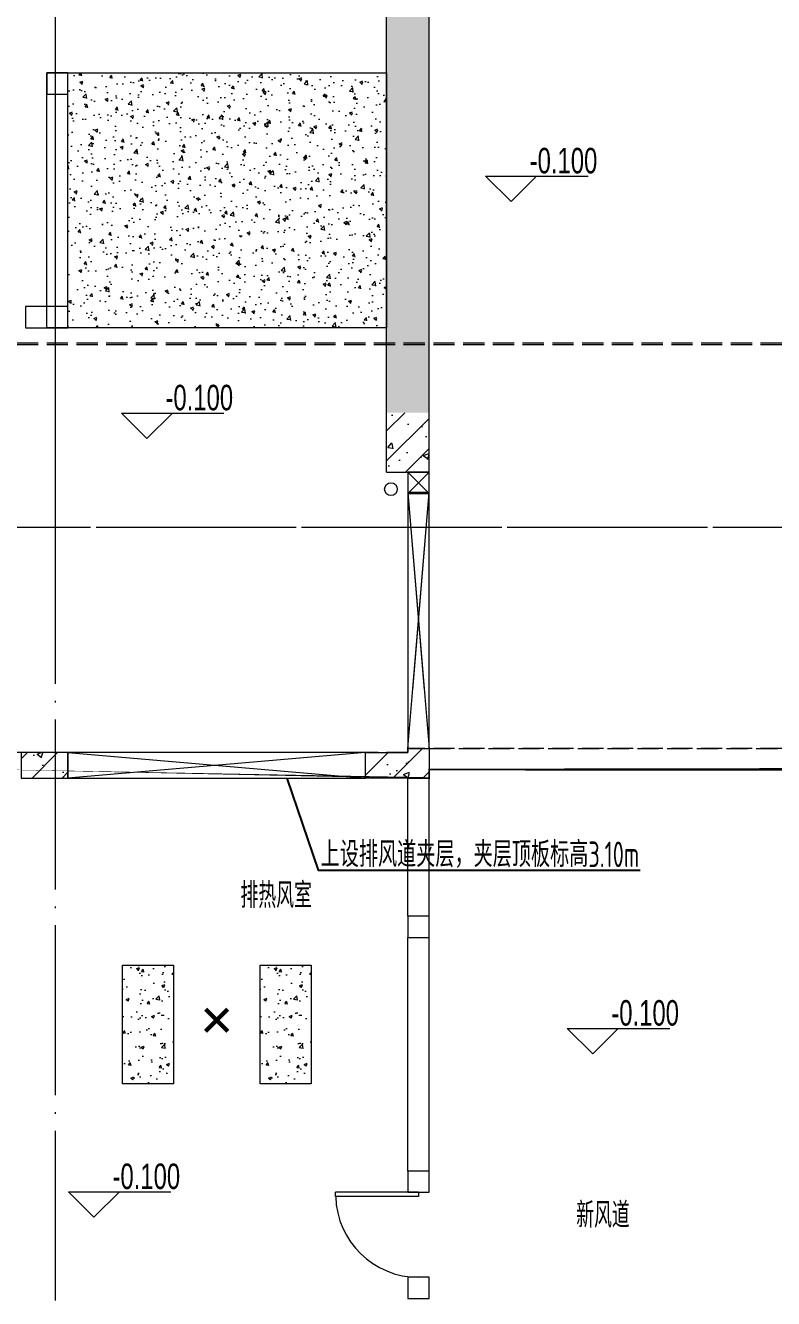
# Model space of a CAD drawing. Extents: x 13114849 to 13479250, y 160225 to 278773.
# Drawn here: x 13239047 to 13247850, y 195485 to 210467 of the extents above; entities that cross this region are included whole.
import ezdxf

# ---------------------------------------------------------------- set-up
doc = ezdxf.new("R2010")
doc.units = 0
doc.header["$LTSCALE"] = 1000
doc.header["$MEASUREMENT"] = 0
doc.linetypes.add('DASH', pattern=[0.35, 0.25, -0.1])
doc.linetypes.add('DOTE', pattern=[2.4200000000000004, 2, -0.2, 0.02, -0.2])
doc.layers.add('DUCT-X-P标注', color=7, linetype='Continuous')
doc.layers.add('建筑底图', color=8, linetype='Continuous', lineweight=13)
doc.styles.add('67', font='gbenor.shx', dxfattribs={"width": 0.7, "bigfont": 'hztxt.shx'})
doc.styles.add('C', font='HZTXT_E', dxfattribs={"width": 0.7, "bigfont": 'HZTXT'})
pattern_1 = [(45, (-59395.76057666913, -568125.0017618993), (-176.7766952966369, 176.7766952966369), []), (49.99999999999999, (-59395.76057666913, -568125.0017618993), (717.2601826007534, -62.75213498259511), [75, -825]), (355, (-59395.76057666913, -568125.0017618993), (-138.751333613, 752.1921337000118), [60, -660]), (100.4514, (-59335.98889666982, -568130.2311018994), (578.5093817140216, 689.4395420609536), [63.74019000000001, -701.142112]), (46.18420000000001, (-59395.76057666913, -567925.0017618993), (1067.241048625644, -165.5190143290181), [112.5, -1237.5]), (96.6356, (-59306.82383166999, -567938.7950688994), (934.6627055487033, 974.1178709004417), [95.610288, -1051.713]), (351.1842, (-59395.76057666913, -567925.0017618993), (934.6619451336272, 974.1186009253246), [90, -990]), (21, (-59295.76057666913, -567975.0017618993), (596.9070521184617, -402.6188906653388), [75, -825]), (326.0000000000001, (-59295.76057666913, -567975.0017618993), (243.3153319215817, 725.150045046853), [60, -660]), (71.4514, (-59246.01834366843, -568008.5533678995), (840.22262858149, 322.5304967099524), [63.74019000000001, -701.142112]), (37.50000000000001, (-59395.76057666913, -568125.0017618993), (12.15985531729067, 332.8938538313115), [0, -652, 0, -670, 0, -662.5]), (7.499999999999999, (-59395.76057666913, -568125.0017618993), (263.0695374421486, 394.4117118823602), [0, -382, 0, -637, 0, -252.5]), (327.5, (-59618.76057666913, -568125.0017618993), (533.822436172409, -22.55487173437976), [0, -250, 0, -780, 0, -1035]), (317.5, (-59718.76057666913, -568125.0017618993), (583.1861693423863, 100.1049823323177), [0, -325, 0, -518, 0, -735])]

# ---------------------------------------------------------------- blocks, each defined once
blk = doc.blocks.new('_FZH')
blk.add_lwpolyline([(-0.5, -0.5), (0.5, -0.5), (0.5, 0.5), (-0.4999999999999999, 0.5)], close=True)
blk = doc.blocks.new('$DorLib2D$00000001')
for p, q in [((0.45, 0.975), (0.5000000000000002, 0.975)), ((0.45, 0), (0.45, 0.975)), ((0.5, 0), (0.5, 0.975)), ((0.5, 0), (0.45, 0))]:
    blk.add_line(p, q)
at = {"lineweight": 13}
blk.add_arc((0.475, 0), 0.975, 91.46928358135379, 180, dxfattribs=at)

msp = doc.modelspace()

# ---------------------------------------------------------------- hatches: boundary and pattern name
at = {"layer": '建筑底图'}
h = msp.add_hatch(dxfattribs=at)
h.set_pattern_fill('钢筋混凝土,_O', color=8, scale=100)
h.set_pattern_definition(pattern_1)
h.paths.add_polyline_path([(13237197.36620504, 223959.5166330708), (13237197.36620504, 205909.5143252862), (13237797.36620503, 205909.5143252862), (13237797.36620504, 211909.5166331191), (13238547.36620515, 211909.5166331275), (13238547.36620515, 212409.5166331275), (13237797.36620504, 212409.5166331191), (13237797.36620503, 215409.5166330777), (13238547.36620515, 215409.5166330861), (13238547.36620513, 215909.5166330989), (13237797.36620503, 215909.5166330989), (13237797.36620504, 223359.5166330708), (13243297.36620514, 223359.5166330708), (13243297.36620514, 215909.5166331403), (13242547.36620514, 215909.5166331317), (13242547.36620515, 215409.5166331317), (13243297.36620514, 215409.5166331403), (13243297.36620515, 212409.5166331801), (13242547.36620515, 212409.5166331718), (13242547.36620515, 211909.5166331718), (13243297.36620515, 211909.5166331801), (13243297.36620515, 205909.5143252862), (13243797.36620513, 205909.5143252862), (13243797.36620513, 210028.5019486904), (13243797.36620514, 215409.5166331324), (13244497.36620515, 215409.5166331403), (13244497.36620515, 215909.5166331403), (13243797.36620515, 215909.5166331324), (13243797.36620515, 223359.5166330708), (13259397.36620501, 223359.5166330708), (13259397.366205, 220759.5166330708), (13248747.36620515, 220759.5166330708), (13248747.36620515, 215909.5166331799), (13247497.36620515, 215909.5166331659), (13247497.36620515, 215409.5166331655), (13248747.36620517, 215409.5166331799), (13248747.36620515, 212709.5166331855), (13248747.36620514, 210019.5159352562), (13249247.36620513, 210019.5159352559), (13249247.36620513, 210028.5019486904), (13249247.36620515, 212709.5166331855), (13249247.36620515, 220259.5166330708), (13259397.366205, 220259.5166330708), (13259397.36620501, 216959.5166330706), (13260997.36620501, 216959.5166330708), (13260997.36620501, 217459.5166330708), (13259897.36620501, 217459.5166330708), (13259897.366205, 223359.5166330708), (13262497.366205, 223359.5166330708), (13262497.36620501, 217459.5166330708), (13262197.366205, 217459.5166330708), (13262197.366205, 216959.5166330708), (13262497.36620501, 216959.5166330708), (13262497.36620501, 215159.5164498189), (13270447.36620356, 215159.5164498189), (13270447.36620487, 205909.5143252863), (13271047.36620498, 205909.5143252863), (13271047.36620498, 210028.5019486904), (13271047.366205, 223959.5166330708)])
h.paths.add_polyline_path([(13262997.366205, 223359.5166330708), (13270447.366205, 223359.5166330708), (13270447.36620358, 215559.5164498162), (13262997.366205, 215559.5164498162)], flags=16)
h = msp.add_hatch(dxfattribs=at)
h.set_pattern_fill('混凝土', color=8, scale=50, style=0)
h.set_pattern_definition([(49.99999999999999, (-59395.76057666913, -568125.0017618993), (358.6300913003767, -31.37606749129755), [37.5, -412.5]), (355, (-59395.76057666913, -568125.0017618993), (-69.3756668065, 376.0960668500059), [30, -330]), (100.4514, (-59365.87473666854, -568127.6164318994), (289.2546908570108, 344.7197710304768), [31.870095, -350.571056]), (46.18420000000001, (-59395.76057666913, -568025.0017618993), (533.6205243128222, -82.75950716450905), [56.25, -618.75]), (96.6356, (-59351.29220416956, -568031.8984153995), (467.3313527743517, 487.0589354502209), [47.805144, -525.8565]), (351.1842, (-59395.76057666913, -568025.0017618993), (467.3309725668136, 487.0593004626623), [45, -495]), (21, (-59345.76057666913, -568050.0017618993), (298.4535260592309, -201.3094453326694), [37.5, -412.5]), (326.0000000000001, (-59345.76057666913, -568050.0017618993), (121.6576659607909, 362.5750225234265), [30, -330]), (71.4514, (-59320.88946016878, -568066.7775648993), (420.111314290745, 161.2652483549762), [31.870095, -350.571056]), (37.50000000000001, (-59395.76057666913, -568125.0017618993), (6.079927658645334, 166.4469269156558), [0, -326, 0, -335, 0, -331.25]), (7.499999999999999, (-59395.76057666913, -568125.0017618993), (131.5347687210743, 197.2058559411801), [0, -191, 0, -318.5, 0, -126.25]), (327.5, (-59507.26057666913, -568125.0017618993), (266.9112180862045, -11.27743586718988), [0, -125, 0, -390, 0, -517.5]), (317.5, (-59557.26057666913, -568125.0017618993), (291.5930846711931, 50.05249116615887), [0, -162.5, 0, -259, 0, -367.5])])
h.paths.add_polyline_path([(13243297.36620513, 206909.5166343055), (13239547.36620546, 206909.5166343231), (13239547.36620546, 209909.5166343512), (13243297.36620513, 209909.5166343337)])
h = msp.add_hatch(dxfattribs=at)
h.set_pattern_fill('钢筋混凝土,_O', color=8, scale=100)
h.set_pattern_definition(pattern_1)
h.paths.add_polyline_path([(13243797.36620515, 205909.5143252862), (13243297.36620515, 205909.5143252862), (13243297.36620515, 205209.5143252863), (13243797.36620515, 205209.5143252863)])
h = msp.add_hatch(dxfattribs=at)
h.set_pattern_fill('钢筋混凝土', color=8, scale=100, style=0)
h.set_pattern_definition([(45, (793255.2557103541, 7.916241884231567e-09), (-176.7766952966369, 176.7766952966369), []), (49.99999999999999, (793255.2557103541, 7.916241884231567e-09), (717.2601826007534, -62.75213498259511), [75, -825]), (355, (793255.2557103541, 7.916241884231567e-09), (-138.751333613, 752.1921337000118), [60, -660]), (100.4514, (793315.0273903534, -5.229339992074529), (578.5093817140216, 689.4395420609536), [63.74019000000001, -701.142112]), (46.18420000000001, (793255.2557103541, 200.0000000079162), (1067.241048625644, -165.5190143290181), [112.5, -1237.5]), (96.6356, (793344.1924553532, 186.2066930079018), (934.6627055487033, 974.1178709004417), [95.610288, -1051.713]), (351.1842, (793255.2557103541, 200.0000000079162), (934.6619451336272, 974.1186009253246), [90, -990]), (21, (793355.2557103541, 150.0000000079162), (596.9070521184617, -402.6188906653388), [75, -825]), (326.0000000000001, (793355.2557103541, 150.0000000079162), (243.3153319215817, 725.150045046853), [60, -660]), (71.4514, (793404.9979433548, 116.4483940079226), (840.22262858149, 322.5304967099524), [63.74019000000001, -701.142112]), (37.50000000000001, (793255.2557103541, 7.916241884231567e-09), (12.15985531729067, 332.8938538313115), [0, -652, 0, -670, 0, -662.5]), (7.499999999999999, (793255.2557103541, 7.916241884231567e-09), (263.0695374421486, 394.4117118823602), [0, -382, 0, -637, 0, -252.5]), (327.5, (793032.2557103541, 7.916241884231567e-09), (533.822436172409, -22.55487173437976), [0, -250, 0, -780, 0, -1035]), (317.5, (792932.2557103541, 7.916241884231567e-09), (583.1861693423863, 100.1049823323177), [0, -325, 0, -518, 0, -735])])
h.paths.add_polyline_path([(13238997.36620433, 201609.5146855548), (13239547.36632705, 201609.5146855548), (13239547.36632705, 201909.5146855806), (13238997.36620433, 201909.5146855806)])
h.paths.add_polyline_path([(13237997.36620433, 201609.5146855166), (13237997.36620433, 201909.5146856987), (13237797.36620822, 201909.5146864363), (13237797.3662084, 201959.5146447701), (13237547.36620645, 201959.5146441715), (13237547.36620729, 201609.5146855548)])
h.paths.add_polyline_path([(13243047.36632497, 201609.5146855806), (13243047.36632497, 201909.5146855806), (13243547.36620581, 201909.5146938135), (13243547.36620581, 201959.5146856288), (13243797.36620498, 201959.5146856288), (13243797.36620598, 201609.5146856458)])
h = msp.add_hatch(dxfattribs=at)
h.set_pattern_fill('AR-CONC', color=8, scale=50, style=0)
h.set_pattern_definition([(49.99999999999999, (8576243.36644391, 160770.9733087405), (358.6300913003766, -31.37606749129755), [37.5, -412.5]), (355, (8576243.36644391, 160770.9733087405), (-69.37566680649999, 376.0960668500059), [30, -330]), (100.4514, (8576273.252283908, 160768.3586387406), (289.2546908570108, 344.7197710304769), [31.87009499999999, -350.5710559999998]), (46.1842, (8576243.36644391, 160870.9733087405), (533.6205243128222, -82.75950716450905), [56.24999999999991, -618.7499999999986]), (96.6356, (8576287.83481641, 160864.0766552406), (467.3313527743517, 487.0589354502208), [47.805144, -525.8564999999999]), (351.1842000000001, (8576243.36644391, 160870.9733087405), (467.3309725668135, 487.0593004626623), [45, -495]), (21, (8576293.36644391, 160845.9733087405), (298.4535260592309, -201.3094453326694), [37.5, -412.5]), (326, (8576293.36644391, 160845.9733087405), (121.6576659607908, 362.5750225234265), [30, -330]), (71.45140000000002, (8576318.23756041, 160829.1975057406), (420.1113142907449, 161.2652483549762), [31.87009499999996, -350.5710559999993]), (37.50000000000001, (8576243.36644391, 160770.9733087405), (6.079927658645334, 166.4469269156557), [0, -326, 0, -335, 0, -331.25]), (7.499999999999999, (8576243.36644391, 160770.9733087405), (131.5347687210743, 197.2058559411801), [0, -191, 0, -318.5, 0, -126.25]), (327.5, (8576131.86644391, 160770.9733087405), (266.9112180862045, -11.2774358671899), [0, -125, 0, -390, 0, -517.4999999999999]), (317.5, (8576081.86644391, 160770.9733087405), (291.5930846711932, 50.05249116615882), [0, -162.5, 0, -259, 0, -367.5])])
h.paths.add_polyline_path([(13240787.36632567, 199409.5146856179), (13240787.36632567, 198009.5146856179), (13240187.36632568, 198009.5146856179), (13240187.36632568, 199409.5146856179)])
h = msp.add_hatch(dxfattribs=at)
h.set_pattern_fill('AR-CONC', color=8, scale=50, style=0)
h.set_pattern_definition([(49.99999999999999, (8577863.36644391, 160770.9733087405), (358.6300913003766, -31.37606749129755), [37.5, -412.5]), (355, (8577863.36644391, 160770.9733087405), (-69.37566680649999, 376.0960668500059), [30, -330]), (100.4514, (8577893.252283908, 160768.3586387406), (289.2546908570108, 344.7197710304769), [31.87009499999999, -350.5710559999998]), (46.1842, (8577863.36644391, 160870.9733087405), (533.6205243128222, -82.75950716450905), [56.24999999999991, -618.7499999999986]), (96.6356, (8577907.83481641, 160864.0766552406), (467.3313527743517, 487.0589354502208), [47.805144, -525.8564999999999]), (351.1842000000001, (8577863.36644391, 160870.9733087405), (467.3309725668135, 487.0593004626623), [45, -495]), (21, (8577913.36644391, 160845.9733087405), (298.4535260592309, -201.3094453326694), [37.5, -412.5]), (326, (8577913.36644391, 160845.9733087405), (121.6576659607908, 362.5750225234265), [30, -330]), (71.45140000000002, (8577938.23756041, 160829.1975057406), (420.1113142907449, 161.2652483549762), [31.87009499999996, -350.5710559999993]), (37.50000000000001, (8577863.36644391, 160770.9733087405), (6.079927658645334, 166.4469269156557), [0, -326, 0, -335, 0, -331.25]), (7.499999999999999, (8577863.36644391, 160770.9733087405), (131.5347687210743, 197.2058559411801), [0, -191, 0, -318.5, 0, -126.25]), (327.5, (8577751.86644391, 160770.9733087405), (266.9112180862045, -11.2774358671899), [0, -125, 0, -390, 0, -517.4999999999999]), (317.5, (8577701.86644391, 160770.9733087405), (291.5930846711932, 50.05249116615882), [0, -162.5, 0, -259, 0, -367.5])])
h.paths.add_polyline_path([(13242407.36632567, 199409.5146856179), (13242407.36632567, 198009.5146856179), (13241807.36632568, 198009.5146856179), (13241807.36632568, 199409.5146856179)])

# ---------------------------------------------------------------- linework, layer by layer
at = {"layer": 'DUCT-X-P标注', "const_width": 20}
msp.add_lwpolyline([(13248747.3662056, 201709.5146854686), (13243797.36620407, 201709.5146857628), (13243797.36620507, 201609.5146855473), (13237797.36620407, 201609.5146853692), (13237797.36620411, 186509.5146855335), (13244997.36620483, 186509.5146844378), (13244997.36620511, 187934.5146850967), (13248747.3662044, 187934.5146849002), (13248747.3662056, 201709.5146854686)], dxfattribs=at)
at = {"layer": 'DUCT-X-P标注'}
msp.add_lwpolyline([(13242124.35622659, 201609.5146866027), (13242489.79116978, 200525.1779880704), (13246281.07708694, 200525.1779880704)], dxfattribs=at)
at = {"layer": '建筑底图', "color": 8, "linetype": 'DOTE'}
for p, q in [((13239397.36620497, 226059.4508633827), (13239397.36620497, 202850.8413643706)), ((13239397.36620497, 209559.5146856282), (13239397.36620497, 180083.0282935039)), ((13474197.36620497, 204559.5146856282), (13119297.36620772, 204559.5146856282)), ((13273694.5, 204559.5166343108), (13235028, 204559.5144373711))]:
    msp.add_line(p, q, dxfattribs=at)
at = {"layer": '建筑底图', "color": 8}
for p, q in [((13243797.36620515, 205209.5143241155), (13243797.36620514, 215409.5166331324)), ((13243297.36620515, 205209.5143241155), (13243297.36620515, 211909.5166331801)), ((13243297.36620513, 205209.5143252863), (13243297.36620513, 210028.5019486904)), ((13243297.36620513, 205209.5123766038), (13243297.36620513, 210028.5000000079)), ((13243797.36620513, 205209.5143252863), (13243797.36620513, 210028.5019486904)), ((13243797.36620513, 205209.5123766038), (13243797.36620513, 210028.5000000079)), ((13239297.36620543, 207170.53326576), (13239297.36620542, 209670.5332662136)), ((13239547.36620552, 207170.53326576), (13239547.36620539, 209670.5332662136)), ((13243297.36620513, 205209.5143252863), (13243797.36620513, 205209.5143252863)), ((13243297.36620515, 205209.5143241155), (13243797.36620515, 205209.5143241155)), ((13243297.36620513, 205209.5123766038), (13243797.36620513, 205209.5123766038)), ((13243547.3662043, 205209.5143252545), (13243797.36620499, 204959.5166342373)), ((13243547.3662043, 204959.5166342373), (13243797.36620499, 205209.5143252545)), ((13243672.36620499, 205209.5143252863), (13243672.36620499, 205209.5143252863)), ((13243672.36620499, 205209.5123766038), (13243672.36620499, 205209.5123766038)), ((13243672.36620499, 205084.5154797615), (13243672.36620499, 205084.5154797615)), ((13243672.36620499, 205084.513531079), (13243672.36620499, 205084.513531079)), ((13243672.36620499, 204959.5166342367), (13243672.36620499, 204959.5166342367)), ((13243672.36620499, 204959.5146855542), (13243672.36620499, 204959.5146855542)), ((13239547.36632753, 201909.7684925208), (13243047.3663249, 201609.5146855806)), ((13243047.36632363, 201909.7684925208), (13239547.36632705, 201609.5146855806)), ((13243547.366205, 201609.5146856363), (13243797.366205, 201609.5146856334)), ((13243547.36620499, 199984.5146855469), (13243547.366205, 201609.5146856363)), ((13243797.36620499, 199984.5146855469), (13243797.366205, 201609.5146856334)), ((13243547.36620492, 196984.5146855469), (13243547.36620495, 199734.5146855469)), ((13243797.36620492, 196984.5146855469), (13243797.36620505, 199734.5146855468))]:
    msp.add_line(p, q, dxfattribs=at)
at = {"layer": '建筑底图'}
for p, q in [((13244462.52702332, 208693.3248583386), (13245668.56545612, 208693.3248583386)), ((13244762.52702332, 208393.3248583386), (13244462.52702332, 208693.3248583386)), ((13244762.52702332, 208393.3248583386), (13245062.52702332, 208693.3248583386)), ((13240176.78671941, 205904.7502234373), (13241382.82515221, 205904.7502234373)), ((13240476.78671941, 205604.7502234373), (13240176.78671941, 205904.7502234373)), ((13240476.78671941, 205604.7502234373), (13240776.78671941, 205904.7502234373)), ((13245423.12279232, 198663.4927367615), (13246629.16122512, 198663.4927367615)), ((13245723.12279232, 198363.4927367615), (13245423.12279232, 198663.4927367615)), ((13245723.12279232, 198363.4927367615), (13246023.12279232, 198663.4927367615)), ((13239553.56808997, 196740.1809363784), (13240759.60652277, 196740.1809363784)), ((13239853.56808997, 196440.1809363784), (13239553.56808997, 196740.1809363784)), ((13239853.56808997, 196440.1809363784), (13240153.56808997, 196740.1809363784))]:
    msp.add_line(p, q, dxfattribs=at)
at = {"layer": '建筑底图', "color": 8, "linetype": 'DASH'}
for p, q in [((13271047.36620498, 206729.5143252863), (13237197.36620502, 206729.5143252863)), ((13271047.366205, 206729.5143241155), (13237197.36620504, 206729.5143241155)), ((13271047.36620498, 206709.5143252863), (13237197.36620502, 206709.5143252862)), ((13271047.366205, 206709.5143241155), (13237197.36620504, 206709.5143241153)), ((13243797.36620503, 201959.5146851193), (13248747.36620651, 201959.5146851193)), ((13248747.36620651, 201709.514685849), (13243797.36620497, 201709.514685849)), ((13243797.36620498, 201709.514685849), (13248747.36620542, 201709.514685849))]:
    msp.add_line(p, q, dxfattribs=at)
at = {"layer": '建筑底图', "color": 8}
for points in [[(13243297.36620513, 206909.5166343102), (13239297.36620501, 206909.5166343102), (13239297.36620501, 209909.5166343384), (13243297.36620513, 209909.5166343384)], [(13243297.36620513, 206909.5166343102), (13239547.36620546, 206909.5166343231), (13239547.36620546, 209909.5166343512), (13243297.36620513, 209909.5166343384)], [(13243547.3662043, 204959.5166342373), (13243797.36620499, 204959.5166342373), (13243797.36620499, 205209.5143252545), (13243547.3662043, 205209.5143252545)], [(13243547.36620498, 204969.2210676118), (13243547.36620498, 201959.5146856288), (13243797.36620498, 201959.5146856288), (13243797.36620498, 204969.2210676118)], [(13243047.36632497, 201609.5146855806), (13243047.36632497, 201909.5146855806), (13243547.36620581, 201909.5146938135), (13243547.36620581, 201959.5146856288), (13243797.36620498, 201959.5146856288), (13243797.36620598, 201609.5146856458)], [(13238997.36620433, 201609.5146855548), (13239547.36632705, 201609.5146855548), (13239547.36632705, 201909.5146855806), (13238997.36620433, 201909.5146855806)], [(13239547.36632705, 201609.5146894562), (13243047.36632363, 201609.5146855806), (13243047.36632363, 201909.7684925208), (13239547.36632753, 201909.7684925208)], [(13240787.36632567, 199409.5146856179), (13240787.36632567, 198009.5146856179), (13240187.36632568, 198009.5146856179), (13240187.36632568, 199409.5146856179)], [(13242407.36632567, 199409.5146856179), (13242407.36632567, 198009.5146856179), (13241807.36632568, 198009.5146856179), (13241807.36632568, 199409.5146856179)]]:
    msp.add_lwpolyline(points, close=True, dxfattribs=at)
for points in [[(13243547.36620498, 204969.2230162944), (13243740.30205759, 202646.5019486825)], [(13243797.36620498, 202646.5019486825), (13243797.36620498, 204969.2230162944), (13243547.36620498, 204969.2230162944), (13243547.36620498, 202646.5019486825)], [(13243547.36620498, 201959.5146856288), (13243797.36620498, 204969.2210676118)], [(13243547.36620498, 204969.2210676118), (13243797.36620498, 201959.5146856288)], [(13243604.43035237, 202646.5019486824), (13243797.36620498, 204969.2230162944)]]:
    msp.add_lwpolyline(points, dxfattribs=at)
at = {"layer": '建筑底图', "color": 8, "linetype": 'DASH'}
msp.add_lwpolyline([(13237997.36620433, 201909.5146856987), (13237547.36620657, 201909.514684621), (13237547.36620657, 186259.5146856196), (13245247.36620601, 186259.5146856196), (13245247.36620544, 187684.5146853515), (13248997.36620533, 187684.5146853903), (13248997.36620651, 201959.514671036), (13243547.36620581, 201959.514671036), (13243547.36620663, 201909.5146938135), (13237547.36620657, 201909.5146794445)], close=True, dxfattribs=at)
at = {"layer": '建筑底图', "color": 8, "linetype": 'ByBlock', "const_width": 50}
for points in [[(13241427.98207561, 198890.1301216051), (13241166.7505759, 198628.898621895)], [(13241166.7505759, 198890.1301216051), (13241427.98207561, 198628.898621895)], [(13241427.98207561, 198890.1301216051), (13241166.7505759, 198628.898621895)], [(13241166.7505759, 198890.1301216051), (13241427.98207561, 198628.898621895)]]:
    msp.add_lwpolyline(points, dxfattribs=at)
at = {"layer": '建筑底图', "color": 8}
msp.add_circle((13243347.36620474, 205009.5123769452), 74.99999999998633, dxfattribs=at)

# ---------------------------------------------------------------- block references
for p, xscale, yscale, zscale in [((13239422.36620541, 209784.5166343384), 250, 250, 250), ((13239297.36620985, 207034.5166343102), 499.9999911375344, 250, 250), ((13243672.3662047, 205084.515479746), 250.0000002160668, 249.9976910172263, 249.9976910172263), ((13243672.3662047, 205084.5135310634), 250.0000002160668, 249.9976910172263, 249.9976910172263), ((13243672.36620493, 199859.5146856779), 250, 250, 250), ((13243672.36620493, 196859.5146856779), 250, 250, 250), ((13243672.36620492, 195609.5146859194), 250, 250, 250)]:
    msp.add_blockref('_FZH', p, dxfattribs=dict(at, xscale=xscale, yscale=yscale, zscale=zscale))
at = {"layer": '建筑底图', "color": 8, "xscale": 1000, "yscale": 1000, "zscale": 1000, "rotation": 89.99999999974388}
msp.add_blockref('$DorLib2D$00000001', (13243672.36620494, 196234.5146861583), dxfattribs=at)

# ---------------------------------------------------------------- texts
at = {"layer": 'DUCT-X-P标注', "style": '67', "width": 0.75}
msp.add_text('上设排风道夹层，夹层顶板标高3.10m', height=300, dxfattribs=at).set_placement((13242520.42295199, 200562.1522449726, 4300))
at = {"layer": '建筑底图', "style": 'C', "width": 0.7}
for p in [(13244980.27179937, 208726.2925989609), (13240694.53149546, 205937.7179640597), (13245940.86756837, 198696.4604773838), (13240071.31286602, 196773.1486770008)]:
    msp.add_text('-0.100', height=300, dxfattribs=at).set_placement(p)
at = {"layer": '建筑底图', "color": 8, "style": 'C', "width": 0.7}
for s, p in [('排热风室', (13241577.70323735, 200080.3622047323, -0.005409894747515796)), ('新风道', (13245527.97629935, 196317.3040457689, -0.005409894747515796))]:
    msp.add_text(s, height=300, dxfattribs=at).set_placement(p)

doc.saveas('drawing.dxf')
